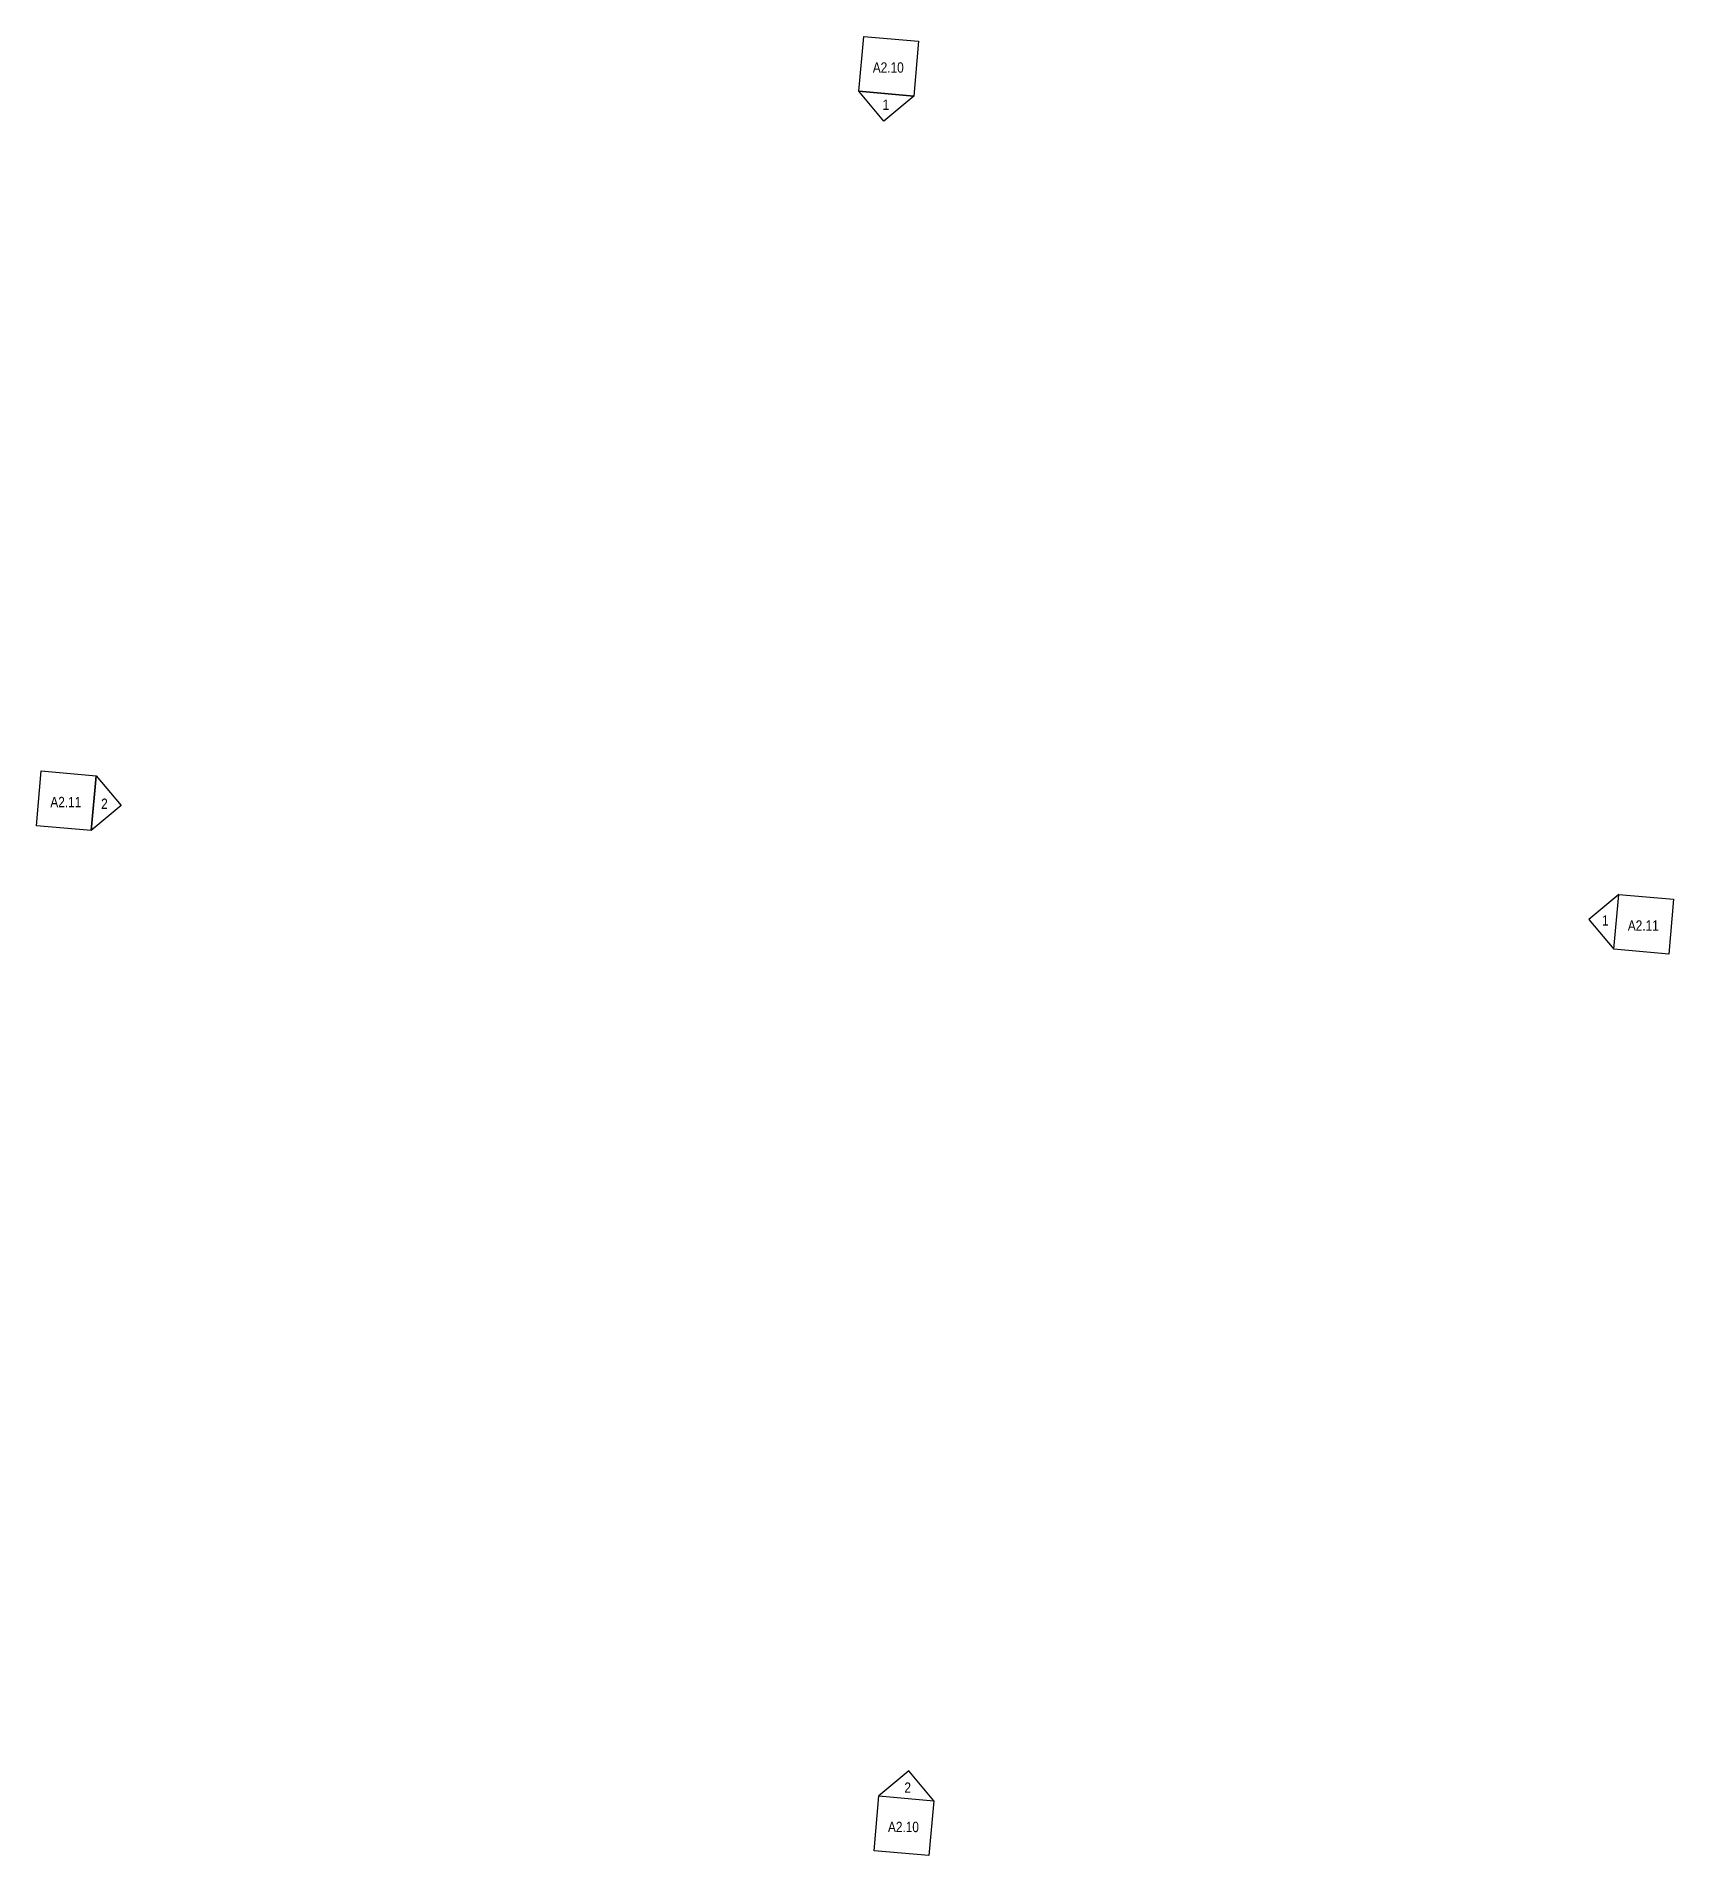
# Model space of a CAD drawing. Header units: inches. Extents: x -1281 to 144, y -75 to 1509.
import ezdxf

# ---------------------------------------------------------------- set-up
doc = ezdxf.new("R2010")
doc.units = ezdxf.units.IN
doc.header["$MEASUREMENT"] = 0
doc.layers.add('G-ANNO-SYMB', color=111, linetype='Continuous', lineweight=9)
doc.styles.add('Arial Narrow', font='ARIALN.TTF', dxfattribs={"height": 9})

# ---------------------------------------------------------------- blocks, each defined once
blk = doc.blocks.new('Elevation - Detail Number_CE_-134675-BASEMENT')
at = {"layer": 'G-ANNO-SYMB', "lineweight": 25}
for p, q in [((-0.25, -0.25), (-0.25, 0.25)), ((-0.25, 0.25), (0.25, 0.25)), ((0.25, 0.25), (0.25, -0.25)), ((0.25, -0.25), (-0.25, -0.25))]:
    blk.add_line(p, q, dxfattribs=at)
blk = doc.blocks.new('Elevation - Detail Number_CE_-46063-BASEMENT')
at = {"layer": 'G-ANNO-SYMB', "lineweight": 25}
for p, q in [((0, 0.25), (-0.25, 0)), ((0.25, 0), (0, 0.25)), ((-0.25, 0), (0.25, 0))]:
    blk.add_line(p, q, dxfattribs=at)

msp = doc.modelspace()

# ---------------------------------------------------------------- block references
at = {"layer": 'G-ANNO-SYMB', "lineweight": 25, "xscale": 95.99999999999994, "yscale": 95.99999999999994, "zscale": 95.99999999999994}
for name, p, rotation in [('Elevation - Detail Number_CE_-134675-BASEMENT', (-539.1, 1483.4), 354.9999999999998), ('Elevation - Detail Number_CE_-134675-BASEMENT', (-1255.3, 843.8), 354.9999999999995), ('Elevation - Detail Number_CE_-134675-BASEMENT', (118.3, 736.3), 354.9999999999998), ('Elevation - Detail Number_CE_-46063-BASEMENT', (-523.8, -24.8), 354.9999999999993), ('Elevation - Detail Number_CE_-134675-BASEMENT', (-525.9, -48.7), 354.9999999999997)]:
    msp.add_blockref(name, p, dxfattribs=dict(at, rotation=rotation))
at = {"layer": 'G-ANNO-SYMB', "lineweight": 25, "extrusion": (0, 0, -1), "xscale": 95.99999999999994, "yscale": 95.99999999999994, "zscale": 95.99999999999994, "rotation": 185.0000000000005}
msp.add_blockref('Elevation - Detail Number_CE_-46063-BASEMENT', (541.2, 1459.5), dxfattribs=at)

# ---------------------------------------------------------------- next in the draw order: texts
at = {"layer": 'G-ANNO-SYMB', "char_height": 9, "attachment_point": 1, "style": 'Arial Narrow', "bg_fill": 3, "box_fill_scale": 1.25, "bg_fill_color": 9, "bg_fill_true_color": 13158600, "bg_fill_transparency": 0}
for s, insert, width in [('A2.10', (-553, 1486.8), 33.027), ('1', (-544.5, 1454.4), 6.969), ('A2.11', (-1269.1, 847.2), 33.027), ('A2.11', (104.4, 739.7), 33.027), ('2', (-525.5, -11), 6.969), ('A2.10', (-539.8, -45.2), 33.027)]:
    msp.add_mtext(s, dxfattribs=dict(at, insert=insert, width=width))

# ---------------------------------------------------------------- next in the draw order: block references
at = {"layer": 'G-ANNO-SYMB', "lineweight": 25, "extrusion": (0, 0, -1), "xscale": 95.99999999999996, "yscale": 95.99999999999996, "zscale": 95.99999999999996, "rotation": 95.00000000000033}
msp.add_blockref('Elevation - Detail Number_CE_-46063-BASEMENT', (1231.4, 841.7), dxfattribs=at)
at = {"layer": 'G-ANNO-SYMB', "lineweight": 25, "xscale": 95.99999999999994, "yscale": 95.99999999999994, "zscale": 95.99999999999994, "rotation": 84.99999999999974}
msp.add_blockref('Elevation - Detail Number_CE_-46063-BASEMENT', (94.4, 738.4), dxfattribs=at)

# ---------------------------------------------------------------- next in the draw order: texts
at = {"layer": 'G-ANNO-SYMB', "char_height": 9, "width": 6.969, "attachment_point": 1, "style": 'Arial Narrow', "bg_fill": 3, "box_fill_scale": 1.25, "bg_fill_color": 9, "bg_fill_true_color": 13158600, "bg_fill_transparency": 0}
for s, insert in [('2', (-1224.9, 845.7)), ('1', (82, 744.1))]:
    msp.add_mtext(s, dxfattribs=dict(at, insert=insert))

doc.saveas('drawing.dxf')
